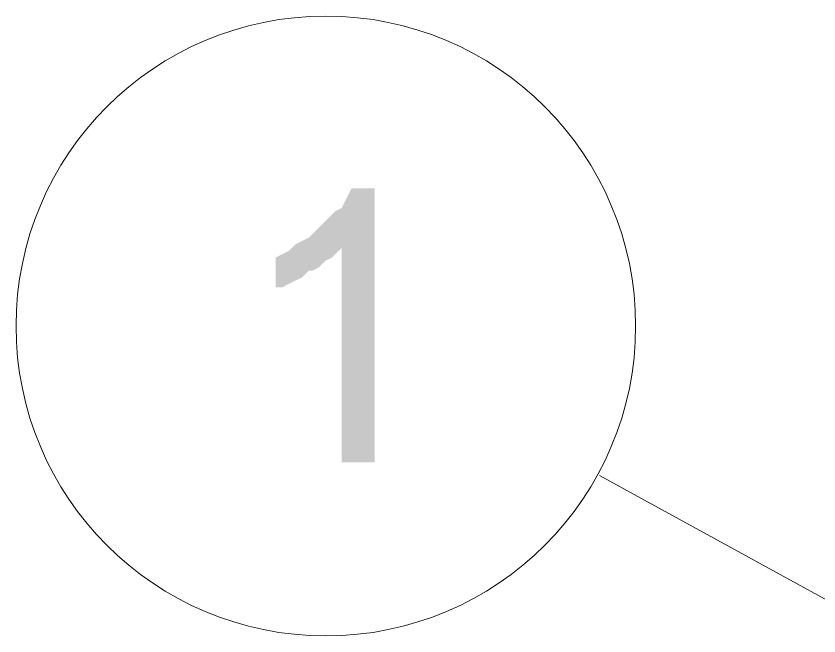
# Model space of a CAD drawing. Header units: millimetres. Extents: x -383313 to -161684, y -117025 to 99224.
# Drawn here: x -364014 to -362985, y -13805 to -13011 of the extents above; entities that cross this region are included whole.
import ezdxf

# ---------------------------------------------------------------- set-up
doc = ezdxf.new("R2010")
doc.units = ezdxf.units.MM
doc.header["$MEASUREMENT"] = 0
doc.layers.add('PDF_Geometry', color=7, linetype='Continuous')
doc.layers.add('PDF_Solid Fills', color=7, linetype='Continuous')

# ---------------------------------------------------------------- blocks, each defined once
blk = doc.blocks.new('A$Cf5759c35')
at = {"layer": 'PDF_Solid Fills'}
for points in [[(-5092.7, 5033.4), (-5122.3, 5033.4), (-5126.6, 5025), (-5130.8, 5016.5), (-5135, 5008), (-5143.5, 5003.8), (-5152, 4995.3), (-5160.4, 4986.9), (-5164.7, 4982.6), (-5173.1, 4974.2), (-5177.4, 4969.9), (-5185.8, 4965.7), (-5194.3, 4961.5), (-5135, 4957.2), (-5135, 4682.1), (-5092.7, 4682.1)], [(-5194.3, 4961.5), (-5202.8, 4953), (-5211.2, 4948.8), (-5219.7, 4944.5), (-5219.7, 4902.2), (-5219.7, 4906.4), (-5211.2, 4906.4), (-5202.8, 4910.7), (-5194.3, 4914.9), (-5185.8, 4919.1), (-5177.4, 4927.6), (-5173.1, 4927.6), (-5164.7, 4931.8), (-5156.2, 4940.3), (-5147.7, 4944.5), (-5143.5, 4948.8), (-5135, 4957.2)]]:
    blk.add_hatch(color=8, dxfattribs=at).paths.add_polyline_path(points)
at = {"layer": 'PDF_Geometry', "color": 8, "lineweight": 13}
blk.add_lwpolyline([(-4804.8, 4665.1), (-4449.2, 4470.4)], dxfattribs=at)
blk.add_circle((-5155.4, 4856.8), 397.1, dxfattribs=at)

msp = doc.modelspace()

# ---------------------------------------------------------------- block references
at = {"ltscale": 100}
msp.add_blockref('A$Cf5759c35', (-358461.97282, -18264.93104), dxfattribs=at)

doc.saveas('drawing.dxf')
